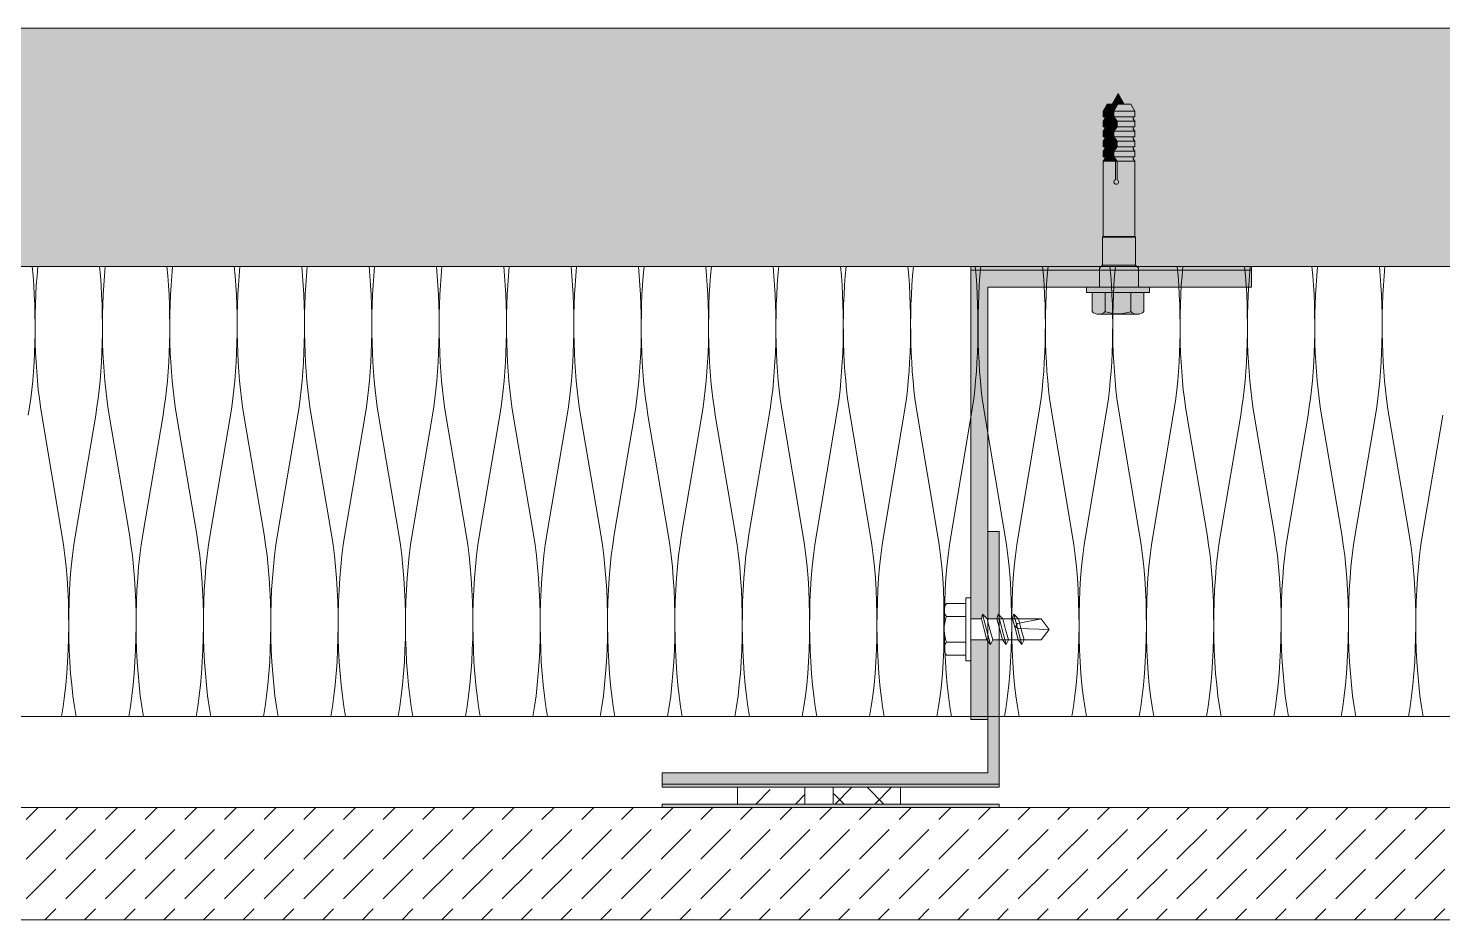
# Model space of a CAD drawing. Extents: x -106882 to -43002, y 22119 to 47619.
# Drawn here: x -63070 to -60550, y 42177 to 43765 of the extents above; entities that cross this region are included whole.
import ezdxf

# ---------------------------------------------------------------- set-up
doc = ezdxf.new("R2010")
doc.units = 0
doc.header["$MEASUREMENT"] = 0
for name, color, linetype, lineweight, true_color in [('2D - Ogólne_Pen_No__2', 7, 'Continuous', 15, 0x7f7f7f), ('2D Drafting - General_Pen_No__141', 7, 'Continuous', 0, 0xe8e8e8), ('2D Drafting - General_Pen_No__2', 7, 'Continuous', 15, 0x7f7f7f), ('2D Drafting - General_Pen_No__5', 7, 'Continuous', 25, 0x40a5ff), ('2D Drafting - General_Pen_No__61', 7, 'Continuous', 20, 0x6a6a6a), ('2D Drafting - General_Pen_No__81', 7, 'Continuous', 20, 0x6a6a6a)]:
    doc.layers.add(name, color=color, linetype=linetype, lineweight=lineweight, true_color=true_color)
doc.layers.add('2D Drafting - General_Pen_No__101', color=8, linetype='Continuous', lineweight=13)
doc.layers.add('2D Drafting - General_Pen_No__121', color=255, linetype='Continuous', lineweight=0)
pattern_1 = [(45, (0, 0), (-70.71068, 70.71068), [75, -25]), (45, (7e-15, 70.71), (-70.71068, 70.71068), [75, -25])]

# ---------------------------------------------------------------- blocks, each defined once
blk = doc.blocks.new('*X6')
at = {"layer": '2D Drafting - General_Pen_No__61', "linetype": 'Continuous'}
for p, q in [((-63045.8, 43075.7), (-63009.8, 42863.4)), ((-62949.8, 43075.7), (-62985.8, 42863.4)), ((-62925.8, 43075.7), (-62889.8, 42863.4)), ((-62829.8, 43075.7), (-62865.8, 42863.4)), ((-62805.8, 43075.7), (-62769.8, 42863.4)), ((-62709.8, 43075.7), (-62745.8, 42863.4)), ((-62685.8, 43075.7), (-62649.8, 42863.4)), ((-62589.8, 43075.7), (-62625.8, 42863.4)), ((-62565.8, 43075.7), (-62529.8, 42863.4)), ((-62469.8, 43075.7), (-62505.8, 42863.4)), ((-62445.8, 43075.7), (-62409.8, 42863.4)), ((-62349.8, 43075.7), (-62385.8, 42863.4)), ((-62325.8, 43075.7), (-62289.8, 42863.4)), ((-62229.8, 43075.7), (-62265.8, 42863.4)), ((-62205.8, 43075.7), (-62169.8, 42863.4)), ((-62109.8, 43075.7), (-62145.8, 42863.4)), ((-62085.8, 43075.7), (-62049.8, 42863.4)), ((-61989.8, 43075.7), (-62025.8, 42863.4)), ((-61965.8, 43075.7), (-61929.8, 42863.4)), ((-61869.8, 43075.7), (-61905.8, 42863.4)), ((-61845.8, 43075.7), (-61809.8, 42863.4)), ((-61749.8, 43075.7), (-61785.8, 42863.4)), ((-61725.8, 43075.7), (-61689.8, 42863.4)), ((-61629.8, 43075.7), (-61665.8, 42863.4)), ((-61605.8, 43075.7), (-61569.8, 42863.4)), ((-61509.8, 43075.7), (-61545.8, 42863.4)), ((-61485.8, 43075.7), (-61449.8, 42863.4)), ((-61389.8, 43075.7), (-61425.8, 42863.4)), ((-61365.8, 43075.7), (-61329.8, 42863.4)), ((-61269.8, 43075.7), (-61305.8, 42863.4)), ((-61245.8, 43075.7), (-61209.8, 42863.4)), ((-61149.8, 43075.7), (-61185.8, 42863.4)), ((-61125.8, 43075.7), (-61089.8, 42863.4)), ((-61029.8, 43075.7), (-61065.8, 42863.4)), ((-61005.8, 43075.7), (-60969.8, 42863.4)), ((-60909.8, 43075.7), (-60945.8, 42863.4)), ((-60885.8, 43075.7), (-60849.8, 42863.4)), ((-60789.8, 43075.7), (-60825.8, 42863.4)), ((-60765.8, 43075.7), (-60729.8, 42863.4)), ((-60669.8, 43075.7), (-60705.8, 42863.4)), ((-60645.8, 43075.7), (-60609.8, 42863.4)), ((-60549.8, 43075.7), (-60585.8, 42863.4))]:
    blk.add_line(p, q, dxfattribs=at)
for centre, start_param, end_param in [((-63117.8, 43235), 4.068888, 5.121655), ((-62997.8, 43235), 1.16153, 2.214297), ((-62997.8, 43235), 4.068888, 5.121655), ((-62877.8, 43235), 1.16153, 2.214297), ((-62877.8, 43235), 4.068888, 5.121655), ((-62757.8, 43235), 1.16153, 2.214297), ((-62757.8, 43235), 4.068888, 5.121655), ((-62637.8, 43235), 1.16153, 2.214297), ((-62637.8, 43235), 4.068888, 5.121655), ((-62517.8, 43235), 1.16153, 2.214297), ((-62517.8, 43235), 4.068888, 5.121655), ((-62397.8, 43235), 1.16153, 2.214297), ((-62397.8, 43235), 4.068888, 5.121655), ((-62277.8, 43235), 1.16153, 2.214297), ((-62277.8, 43235), 4.068888, 5.121655), ((-62157.8, 43235), 1.16153, 2.214297), ((-62157.8, 43235), 4.068888, 5.121655), ((-62037.8, 43235), 1.16153, 2.214297), ((-62037.8, 43235), 4.068888, 5.121655), ((-61917.8, 43235), 1.16153, 2.214297), ((-61917.8, 43235), 4.068888, 5.121655), ((-61797.8, 43235), 1.16153, 2.214297), ((-61797.8, 43235), 4.068888, 5.121655), ((-61677.8, 43235), 1.16153, 2.214297), ((-61677.8, 43235), 4.068888, 5.121655), ((-61557.8, 43235), 1.16153, 2.214297), ((-61557.8, 43235), 4.068888, 5.121655), ((-61437.8, 43235), 1.16153, 2.214297), ((-61437.8, 43235), 4.068888, 5.121655), ((-61317.8, 43235), 1.16153, 2.214297), ((-61317.8, 43235), 4.068888, 5.121655), ((-61197.8, 43235), 1.16153, 2.214297), ((-61197.8, 43235), 4.068888, 5.121655), ((-61077.8, 43235), 1.16153, 2.214297), ((-61077.8, 43235), 4.068888, 5.121655), ((-60957.8, 43235), 1.16153, 2.214297), ((-60957.8, 43235), 4.068888, 5.121655), ((-60837.8, 43235), 1.16153, 2.214297), ((-60837.8, 43235), 4.068888, 5.121655), ((-60717.8, 43235), 1.16153, 2.214297), ((-60717.8, 43235), 4.068888, 5.121655), ((-60597.8, 43235), 1.16153, 2.214297), ((-63057.8, 42704.2), 4.039533, 5.35589), ((-62937.8, 42704.2), 0.927295, 2.243652), ((-62937.8, 42704.2), 4.039533, 5.35589), ((-62817.8, 42704.2), 0.927295, 2.243652), ((-62817.8, 42704.2), 4.039533, 5.35589), ((-62697.8, 42704.2), 0.927295, 2.243652), ((-62697.8, 42704.2), 4.039533, 5.35589), ((-62577.8, 42704.2), 0.927295, 2.243652), ((-62577.8, 42704.2), 4.039533, 5.35589), ((-62457.8, 42704.2), 0.927295, 2.243652), ((-62457.8, 42704.2), 4.039533, 5.35589), ((-62337.8, 42704.2), 0.927295, 2.243652), ((-62337.8, 42704.2), 4.039533, 5.35589), ((-62217.8, 42704.2), 0.927295, 2.243652), ((-62217.8, 42704.2), 4.039533, 5.35589), ((-62097.8, 42704.2), 0.927295, 2.243652), ((-62097.8, 42704.2), 4.039533, 5.35589), ((-61977.8, 42704.2), 0.927295, 2.243652), ((-61977.8, 42704.2), 4.039533, 5.35589), ((-61857.8, 42704.2), 0.927295, 2.243652), ((-61857.8, 42704.2), 4.039533, 5.35589), ((-61737.8, 42704.2), 0.927295, 2.243652), ((-61737.8, 42704.2), 4.039533, 5.35589), ((-61617.8, 42704.2), 0.927295, 2.243652), ((-61617.8, 42704.2), 4.039533, 5.35589), ((-61497.8, 42704.2), 0.927295, 2.243652), ((-61497.8, 42704.2), 4.039533, 5.35589), ((-61377.8, 42704.2), 0.927295, 2.243652), ((-61377.8, 42704.2), 4.039533, 5.35589), ((-61257.8, 42704.2), 0.927295, 2.243652), ((-61257.8, 42704.2), 4.039533, 5.35589), ((-61137.8, 42704.2), 0.927295, 2.243652), ((-61137.8, 42704.2), 4.039533, 5.35589), ((-61017.8, 42704.2), 0.927295, 2.243652), ((-61017.8, 42704.2), 4.039533, 5.35589), ((-60897.8, 42704.2), 0.927295, 2.243652), ((-60897.8, 42704.2), 4.039533, 5.35589), ((-60777.8, 42704.2), 0.927295, 2.243652), ((-60777.8, 42704.2), 4.039533, 5.35589), ((-60657.8, 42704.2), 0.927295, 2.243652), ((-60657.8, 42704.2), 4.039533, 5.35589), ((-60537.8, 42704.2), 0.927295, 2.243652)]:
    blk.add_ellipse(centre, major_axis=(0, 265.4), ratio=0.226067, start_param=start_param, end_param=end_param, dxfattribs=at)
blk = doc.blocks.new('Fill_3')
at = {"layer": '2D Drafting - General_Pen_No__2', "linetype": 'Continuous'}
for p, q in [((-55487, 43340.6), (-72519, 43340.6)), ((-72519, 42538.8), (-55487, 42538.8))]:
    blk.add_line(p, q, dxfattribs=at)
at = {"layer": '2D Drafting - General_Pen_No__61', "linetype": 'Continuous'}
blk.add_blockref('*X6', (0, 0), dxfattribs=at)

msp = doc.modelspace()

# ---------------------------------------------------------------- hatches: boundary and pattern name
at = {"layer": '2D Drafting - General_Pen_No__101', "linetype": 'Continuous'}
for points in [[(-61940.38, 42418.76), (-61940.38, 42412.97), (-61340.38, 42412.97), (-61340.38, 42418.76)], [(-61940.38, 42382.97), (-61940.38, 42377.18), (-61340.38, 42377.18), (-61340.38, 42382.97)]]:
    msp.add_hatch(color=256, dxfattribs=at).paths.add_polyline_path(points, flags=0)
at = {"layer": '2D Drafting - General_Pen_No__121', "linetype": 'Continuous'}
for points in [[(-61128.21, 43648.36), (-61117.4, 43629.63), (-61139.02, 43629.63)], [(-61131.58, 43629.63), (-61138.73, 43617.25), (-61154.64, 43617.25), (-61147.49, 43629.63)], [(-61128.63, 43629.63), (-61135.77, 43617.25), (-61138.73, 43617.25), (-61131.58, 43629.63)], [(-61105.44, 43629.63), (-61098.29, 43617.25), (-61135.77, 43617.25), (-61128.63, 43629.63)], [(-61138.73, 43606.89), (-61154.64, 43606.89), (-61154.64, 43617.25), (-61138.73, 43617.25)], [(-61151.68, 43606.89), (-61138.73, 43606.89), (-61132.99, 43599.45), (-61154.64, 43599.45), (-61151.68, 43603.2)], [(-61154.64, 43599.45), (-61132.99, 43599.45), (-61132.99, 43589.1), (-61154.64, 43589.1)], [(-61138.73, 43606.89), (-61138.73, 43617.25), (-61135.77, 43617.25), (-61135.77, 43606.89)], [(-61132.99, 43599.45), (-61138.73, 43606.89), (-61135.77, 43606.89), (-61130.03, 43599.45)], [(-61098.29, 43606.89), (-61135.77, 43606.89), (-61135.77, 43617.25), (-61098.29, 43617.25)], [(-61101.25, 43606.89), (-61101.25, 43603.2), (-61098.29, 43599.45), (-61130.03, 43599.45), (-61135.77, 43606.89)], [(-61132.99, 43589.1), (-61132.99, 43599.45), (-61130.03, 43599.45), (-61130.03, 43589.1)], [(-61098.29, 43599.45), (-61098.29, 43589.1), (-61130.03, 43589.1), (-61130.03, 43599.45)], [(-61151.68, 43589.1), (-61132.99, 43589.1), (-61138.73, 43581.66), (-61154.64, 43581.66), (-61151.68, 43585.4)], [(-61154.64, 43581.66), (-61138.73, 43581.66), (-61138.73, 43571.3), (-61154.64, 43571.3)], [(-61132.99, 43563.86), (-61154.64, 43563.86), (-61151.68, 43567.6), (-61151.68, 43571.3), (-61138.73, 43571.3)], [(-61130.03, 43589.1), (-61135.77, 43581.66), (-61138.73, 43581.66), (-61132.99, 43589.1)], [(-61135.77, 43581.66), (-61135.77, 43571.3), (-61138.73, 43571.3), (-61138.73, 43581.66)], [(-61135.77, 43571.3), (-61130.03, 43563.86), (-61132.99, 43563.86), (-61138.73, 43571.3)], [(-61101.25, 43589.1), (-61101.25, 43585.4), (-61098.29, 43581.66), (-61135.77, 43581.66), (-61130.03, 43589.1)], [(-61098.29, 43581.66), (-61098.29, 43571.3), (-61135.77, 43571.3), (-61135.77, 43581.66)], [(-61101.25, 43571.3), (-61101.25, 43567.6), (-61098.29, 43563.86), (-61130.03, 43563.86), (-61135.77, 43571.3)], [(-61154.64, 43563.86), (-61132.99, 43563.86), (-61132.99, 43553.5), (-61154.64, 43553.5)], [(-61151.68, 43553.5), (-61132.99, 43553.5), (-61138.73, 43546.06), (-61154.64, 43546.06), (-61151.68, 43549.81)], [(-61154.64, 43546.06), (-61138.73, 43546.06), (-61138.73, 43535.71), (-61154.64, 43535.71)], [(-61130.03, 43553.5), (-61135.77, 43546.06), (-61138.73, 43546.06), (-61132.99, 43553.5)], [(-61138.73, 43535.71), (-61138.73, 43546.06), (-61135.77, 43546.06), (-61135.77, 43535.71)], [(-61101.25, 43553.5), (-61101.25, 43549.81), (-61098.29, 43546.06), (-61135.77, 43546.06), (-61130.03, 43553.5)], [(-61098.29, 43535.71), (-61135.77, 43535.71), (-61135.77, 43546.06), (-61098.29, 43546.06)], [(-61132.99, 43553.5), (-61132.99, 43563.86), (-61130.03, 43563.86), (-61130.03, 43553.5)], [(-61098.29, 43553.5), (-61130.03, 43553.5), (-61130.03, 43563.86), (-61098.29, 43563.86)], [(-61151.68, 43535.71), (-61138.73, 43535.71), (-61132.99, 43528.27), (-61154.64, 43528.27), (-61151.68, 43532.01)], [(-61098.29, 43393.85), (-61154.64, 43393.85), (-61154.64, 43528.27), (-61132.99, 43528.27), (-61132.99, 43494.96, 5.4750432), (-61130.03, 43494.96), (-61130.03, 43528.27), (-61098.29, 43528.27)], [(-61132.99, 43528.27), (-61138.73, 43535.71), (-61135.77, 43535.71), (-61130.03, 43528.27)], [(-61101.25, 43535.71), (-61101.25, 43532.01), (-61098.29, 43528.27), (-61130.03, 43528.27), (-61135.77, 43535.71)], [(-61130.03, 43528.27), (-61130.03, 43494.96, -5.4750432), (-61132.99, 43494.96), (-61132.99, 43528.27)], [(-61097.04, 43392.6), (-61155.89, 43392.6), (-61154.64, 43393.85), (-61098.29, 43393.85)], [(-61097.04, 43342.86), (-61155.89, 43342.86), (-61155.89, 43392.6), (-61097.04, 43392.6)], [(-61091.73, 43337.27), (-61161.3, 43337.27), (-61161.3, 43337.45), (-61155.89, 43342.86), (-61097.14, 43342.86), (-61091.73, 43337.45)], [(-61091.73, 43333.76), (-61124.43, 43333.76), (-61161.3, 43333.76), (-61161.3, 43337.27), (-61091.73, 43337.27)], [(-61091.63, 43303.76), (-61128.31, 43303.76), (-61161.3, 43303.76), (-61161.3, 43333.76), (-61125.38, 43333.76), (-61091.63, 43333.76)], [(-61091.63, 43333.76), (-61091.63, 43303.76), (-61128.31, 43303.76), (-61161.3, 43303.76), (-61161.3, 43333.76), (-61124.43, 43333.76)], [(-61128.31, 43303.76), (-61072.39, 43303.76), (-61072.39, 43294.44), (-61128.31, 43294.44), (-61184.23, 43294.44), (-61184.23, 43303.76)], [(-61151.22, 43294.44), (-61151.22, 43260.27, -0.4195601), (-61174.52, 43260.27), (-61174.52, 43294.44)], [(-61105.4, 43294.44), (-61105.4, 43260.27, -0.092424), (-61128.31, 43255.99, -0.092424), (-61151.22, 43260.27), (-61151.22, 43294.44), (-61128.31, 43294.44)], [(-61082.1, 43294.44), (-61082.1, 43260.27, -0.4195601), (-61105.4, 43260.27), (-61105.4, 43294.44)], [(-61128.31, 43255.99, 0.092424), (-61105.4, 43260.27, 0.201281), (-61093.75, 43255.38), (-61162.87, 43255.38, 0.201281), (-61151.22, 43260.27, 0.092424)]]:
    msp.add_hatch(color=256, dxfattribs=at).paths.add_polyline_path(points, flags=0)
at = {"layer": '2D Drafting - General_Pen_No__141', "linetype": 'Continuous'}
for points in [[(-61360.38, 42712.88), (-61360.38, 43303.76), (-61184.23, 43303.76), (-61161.3, 43303.76), (-61161.3, 43333.76), (-61390.38, 43333.76), (-61390.38, 42750.16), (-61390.38, 42712.88), (-61371.85, 42712.88), (-61369.65, 42721.08), (-61361.45, 42712.88)], [(-61360.38, 42712.88), (-61360.38, 43303.76), (-61184.23, 43303.76), (-61161.3, 43303.76), (-61161.3, 43333.76), (-61390.38, 43333.76), (-61390.38, 42750.16), (-61390.38, 42712.88), (-61371.85, 42712.88), (-61369.65, 42721.08), (-61361.45, 42712.88)], [(-60890.38, 43333.76), (-61091.63, 43333.76), (-61091.63, 43303.76), (-60890.38, 43303.76)], [(-61340.38, 42868.76), (-61360.38, 42868.76), (-61360.38, 42712.88), (-61344.01, 42712.88), (-61341.81, 42721.08), (-61340.38, 42719.65)], [(-61340.38, 42418.76), (-61340.38, 42675.6), (-61351.46, 42675.6), (-61355.27, 42667.4), (-61360.38, 42673.76), (-61360.38, 42533.76), (-61360.38, 42438.76), (-61940.38, 42438.76), (-61940.38, 42418.76)], [(-61390.38, 42533.76), (-61360.38, 42533.76), (-61360.38, 42673.76), (-61361.86, 42675.6), (-61390.38, 42675.6), (-61390.38, 42638.32)]]:
    msp.add_hatch(color=256, dxfattribs=at).paths.add_polyline_path(points, flags=0)
at = {"layer": '2D Drafting - General_Pen_No__2', "linetype": 'Continuous'}
h = msp.add_hatch(dxfattribs=at)
h.set_pattern_fill('Grid_5x5_Diagonal', color=256, style=0, pattern_type=2)
h.set_pattern_definition([(45, (0, 0), (-35.35534, 35.35534), []), (135, (0, 0), (35.35534, 35.35534), [])])
h.paths.add_polyline_path([(-61636.04, 42412.97), (-61636.04, 42382.97), (-61516.04, 42382.97), (-61516.04, 42412.97)], flags=0)
at = {"layer": '2D Drafting - General_Pen_No__5', "linetype": 'Continuous'}
h = msp.add_hatch(dxfattribs=at)
h.set_pattern_fill('Beton', color=256, style=0, pattern_type=2)
h.set_pattern_definition(pattern_1)
h.paths.add_polyline_path([(-61806.04, 42412.97), (-61806.04, 42382.97), (-61686.04, 42382.97), (-61686.04, 42412.97)], flags=0)
at = {"layer": '2D Drafting - General_Pen_No__81', "linetype": 'Continuous'}
h = msp.add_hatch(dxfattribs=at)
h.set_pattern_fill('Solid___Dashed', color=256, style=0, pattern_type=2)
h.set_pattern_definition([(45, (0, 0), (-70.71068, 70.71068), []), (45, (-35.36, 35.36), (-70.71068, 70.71068), [75, -25])])
h.paths.add_polyline_path([(-72518.98, 43340.6), (-72518.98, 43764.66), (-55487.01, 43764.66), (-55487.01, 43340.6), (-67629.31, 43340.6), (-67733.45, 43340.6), (-68283.74, 43340.6), (-68381.09, 43340.6)], flags=0)
msp.add_hatch(color=256, dxfattribs=at).paths.add_polyline_path([(-60890.38, 43333.76), (-60890.38, 43340.6), (-61390.38, 43340.6), (-61390.38, 43333.76)], flags=0)
h = msp.add_hatch(dxfattribs=at)
h.set_pattern_fill('Beton', color=256, style=0, pattern_type=2)
h.set_pattern_definition(pattern_1)
h.paths.add_polyline_path([(-64625.38, 42177.18), (-64625.38, 42377.18), (-58655.38, 42377.18), (-58655.38, 42177.18)], flags=0)

# ---------------------------------------------------------------- linework, layer by layer
at = {"layer": '2D - Ogólne_Pen_No__2', "linetype": 'Continuous'}
for p, q in [((-61139.02, 43629.63), (-61128.21, 43648.36)), ((-61117.4, 43629.63), (-61128.21, 43648.36)), ((-61147.49, 43629.63), (-61154.64, 43617.25)), ((-61147.49, 43629.63), (-61105.44, 43629.63)), ((-61131.58, 43629.63), (-61138.73, 43617.25)), ((-61128.63, 43629.63), (-61135.77, 43617.25)), ((-61105.44, 43629.63), (-61098.29, 43617.25)), ((-61154.64, 43617.25), (-61098.29, 43617.25)), ((-61154.64, 43617.25), (-61154.64, 43606.89)), ((-61154.64, 43606.89), (-61098.29, 43606.89)), ((-61151.68, 43603.2), (-61154.64, 43599.45)), ((-61154.64, 43599.45), (-61098.29, 43599.45)), ((-61154.64, 43599.45), (-61154.64, 43589.1)), ((-61151.68, 43606.89), (-61151.68, 43603.2)), ((-61138.73, 43617.25), (-61138.73, 43606.89)), ((-61138.73, 43606.89), (-61132.99, 43599.45)), ((-61135.77, 43617.25), (-61135.77, 43606.89)), ((-61135.77, 43606.89), (-61130.03, 43599.45)), ((-61132.99, 43599.45), (-61132.99, 43589.1)), ((-61130.03, 43599.45), (-61130.03, 43589.1)), ((-61101.25, 43606.89), (-61101.25, 43603.2)), ((-61101.25, 43603.2), (-61098.29, 43599.45)), ((-61098.29, 43617.25), (-61098.29, 43606.89)), ((-61098.29, 43599.45), (-61098.29, 43589.1)), ((-61154.64, 43589.1), (-61098.29, 43589.1)), ((-61154.64, 43589.1), (-61151.68, 43589.1)), ((-61151.68, 43585.4), (-61154.64, 43581.66)), ((-61154.64, 43581.66), (-61098.29, 43581.66)), ((-61154.64, 43581.66), (-61154.64, 43571.3)), ((-61154.64, 43571.3), (-61098.29, 43571.3)), ((-61154.64, 43571.3), (-61151.68, 43571.3)), ((-61151.68, 43589.1), (-61151.68, 43585.4)), ((-61151.68, 43571.3), (-61151.68, 43567.6)), ((-61132.99, 43589.1), (-61138.73, 43581.66)), ((-61138.73, 43581.66), (-61138.73, 43571.3)), ((-61138.73, 43571.3), (-61132.99, 43563.86)), ((-61130.03, 43589.1), (-61135.77, 43581.66)), ((-61135.77, 43581.66), (-61135.77, 43571.3)), ((-61135.77, 43571.3), (-61130.03, 43563.86)), ((-61098.29, 43589.1), (-61101.25, 43589.1)), ((-61101.25, 43589.1), (-61101.25, 43585.4)), ((-61101.25, 43585.4), (-61098.29, 43581.66)), ((-61098.29, 43571.3), (-61101.25, 43571.3)), ((-61101.25, 43571.3), (-61101.25, 43567.6)), ((-61098.29, 43581.66), (-61098.29, 43571.3)), ((-61151.68, 43567.6), (-61154.64, 43563.86)), ((-61154.64, 43563.86), (-61098.29, 43563.86)), ((-61154.64, 43563.86), (-61154.64, 43553.5)), ((-61154.64, 43553.5), (-61098.29, 43553.5)), ((-61154.64, 43553.5), (-61151.68, 43553.5)), ((-61151.68, 43549.81), (-61154.64, 43546.06)), ((-61154.64, 43546.06), (-61098.29, 43546.06)), ((-61154.64, 43546.06), (-61154.64, 43535.71)), ((-61151.68, 43553.5), (-61151.68, 43549.81)), ((-61132.99, 43553.5), (-61138.73, 43546.06)), ((-61138.73, 43546.06), (-61138.73, 43535.71)), ((-61130.03, 43553.5), (-61135.77, 43546.06)), ((-61135.77, 43546.06), (-61135.77, 43535.71)), ((-61132.99, 43563.86), (-61132.99, 43553.5)), ((-61130.03, 43563.86), (-61130.03, 43553.5)), ((-61101.25, 43567.6), (-61098.29, 43563.86)), ((-61098.29, 43553.5), (-61101.25, 43553.5)), ((-61101.25, 43553.5), (-61101.25, 43549.81)), ((-61101.25, 43549.81), (-61098.29, 43546.06)), ((-61098.29, 43563.86), (-61098.29, 43553.5)), ((-61098.29, 43546.06), (-61098.29, 43535.71)), ((-61154.64, 43535.71), (-61098.29, 43535.71)), ((-61154.64, 43535.71), (-61151.68, 43535.71)), ((-61151.68, 43532.01), (-61154.64, 43528.27)), ((-61154.64, 43528.27), (-61098.29, 43528.27)), ((-61154.64, 43528.27), (-61154.64, 43393.85)), ((-61151.68, 43535.71), (-61151.68, 43532.01)), ((-61138.73, 43535.71), (-61132.99, 43528.27)), ((-61135.77, 43535.71), (-61130.03, 43528.27)), ((-61132.99, 43528.27), (-61132.99, 43494.96)), ((-61130.03, 43528.27), (-61130.03, 43494.96)), ((-61101.25, 43535.71), (-61101.25, 43532.01)), ((-61098.29, 43535.71), (-61101.25, 43535.71)), ((-61101.25, 43532.01), (-61098.29, 43528.27)), ((-61098.29, 43528.27), (-61098.29, 43393.85)), ((-61154.64, 43393.85), (-61155.89, 43392.6)), ((-61155.89, 43392.6), (-61097.04, 43392.6)), ((-61155.89, 43392.6), (-61155.89, 43342.86)), ((-61098.29, 43393.85), (-61154.64, 43393.85)), ((-61098.29, 43393.85), (-61097.04, 43392.6)), ((-61097.04, 43392.6), (-61097.04, 43342.86)), ((-61155.89, 43342.86), (-61161.3, 43337.45)), ((-61161.3, 43337.45), (-61161.3, 43333.76)), ((-61161.3, 43333.76), (-61124.43, 43333.76)), ((-61155.89, 43342.86), (-61097.04, 43342.86)), ((-61091.73, 43333.76), (-61125.48, 43333.76)), ((-61091.63, 43333.76), (-61125.38, 43333.76)), ((-61097.14, 43342.86), (-61091.73, 43337.45)), ((-61097.04, 43342.86), (-61091.63, 43337.45)), ((-61091.73, 43337.45), (-61091.73, 43333.76)), ((-61091.63, 43337.45), (-61091.63, 43333.76)), ((-61091.73, 43303.76), (-61125.48, 43303.76)), ((-61091.73, 43307.45), (-61091.73, 43303.76))]:
    msp.add_line(p, q, dxfattribs=at)
msp.add_arc((-61131.51, 43491.04), 4.18, 110.70161, 69.29839, dxfattribs=at)
at = {"layer": '2D Drafting - General_Pen_No__2', "linetype": 'Continuous'}
for p, q in [((-61390.38, 43333.76), (-61390.38, 42533.76)), ((-61390.38, 43333.76), (-60890.38, 43333.76)), ((-61161.3, 43303.76), (-61161.3, 43333.76)), ((-61091.63, 43303.76), (-61091.63, 43333.76)), ((-60890.38, 43333.76), (-60890.38, 43303.76)), ((-61360.38, 42533.76), (-61360.38, 43303.76)), ((-60890.38, 43303.76), (-61360.38, 43303.76)), ((-61184.23, 43303.76), (-61128.31, 43303.76)), ((-61184.23, 43294.44), (-61184.23, 43303.76)), ((-61128.31, 43294.44), (-61184.23, 43294.44)), ((-61174.52, 43260.27), (-61174.52, 43294.44)), ((-61151.22, 43260.27), (-61151.22, 43294.44)), ((-61072.39, 43303.76), (-61128.31, 43303.76)), ((-61128.31, 43294.44), (-61072.39, 43294.44)), ((-61105.4, 43260.27), (-61105.4, 43294.44)), ((-61082.1, 43260.27), (-61082.1, 43294.44)), ((-61072.39, 43294.44), (-61072.39, 43303.76)), ((-61093.75, 43255.38), (-61162.87, 43255.38)), ((-61340.38, 42868.76), (-61360.38, 42868.76)), ((-61360.38, 42868.76), (-61360.38, 42438.76)), ((-61340.38, 42418.76), (-61340.38, 42868.76)), ((-61433.87, 42740.45), (-61399.7, 42740.45)), ((-61399.7, 42750.16), (-61390.38, 42750.16)), ((-61399.7, 42694.24), (-61399.7, 42750.16)), ((-61390.38, 42750.16), (-61390.38, 42694.24)), ((-61438.76, 42728.8), (-61438.76, 42659.68)), ((-61433.87, 42717.15), (-61399.7, 42717.15)), ((-61371.85, 42712.88), (-61369.65, 42721.08)), ((-61369.65, 42721.08), (-61362.46, 42694.24)), ((-61369.65, 42721.08), (-61361.45, 42712.88)), ((-61344.01, 42712.88), (-61341.81, 42721.08)), ((-61344.01, 42712.88), (-61341.81, 42721.08)), ((-61341.81, 42721.08), (-61334.62, 42694.24)), ((-61341.81, 42721.08), (-61333.61, 42712.88)), ((-61341.81, 42721.08), (-61334.62, 42694.24)), ((-61341.81, 42721.08), (-61333.61, 42712.88)), ((-61316.17, 42712.88), (-61313.97, 42721.08)), ((-61313.97, 42721.08), (-61306.78, 42694.24)), ((-61313.97, 42721.08), (-61305.77, 42712.88)), ((-61399.7, 42694.24), (-61399.7, 42638.32)), ((-61390.38, 42712.88), (-61371.85, 42712.88)), ((-61390.38, 42638.32), (-61390.38, 42694.24)), ((-61371.85, 42712.88), (-61366.85, 42694.24)), ((-61361.86, 42675.6), (-61366.85, 42694.24)), ((-61355.27, 42667.4), (-61362.46, 42694.24)), ((-61361.45, 42712.88), (-61344.01, 42712.88)), ((-61361.45, 42712.88), (-61356.46, 42694.24)), ((-61351.46, 42675.6), (-61356.46, 42694.24)), ((-61305.77, 42712.88), (-61344.01, 42712.88)), ((-61344.01, 42712.88), (-61339.01, 42694.24)), ((-61344.01, 42712.88), (-61339.01, 42694.24)), ((-61334.02, 42675.6), (-61339.01, 42694.24)), ((-61334.02, 42675.6), (-61339.01, 42694.24)), ((-61327.43, 42667.4), (-61334.62, 42694.24)), ((-61327.43, 42667.4), (-61334.62, 42694.24)), ((-61333.61, 42712.88), (-61265.1, 42712.88)), ((-61333.61, 42712.88), (-61316.17, 42712.88)), ((-61333.61, 42712.88), (-61328.61, 42694.24)), ((-61333.61, 42712.88), (-61328.61, 42694.24)), ((-61323.62, 42675.6), (-61328.61, 42694.24)), ((-61323.62, 42675.6), (-61328.61, 42694.24)), ((-61316.17, 42712.88), (-61311.17, 42694.24)), ((-61306.18, 42675.6), (-61311.17, 42694.24)), ((-61307.15, 42704.87), (-61310.93, 42698.67)), ((-61310.93, 42698.67), (-61306.07, 42695.97)), ((-61265.1, 42712.88), (-61307.15, 42704.87)), ((-61299.58, 42667.4), (-61306.78, 42694.24)), ((-61306.07, 42695.97), (-61251.12, 42694.24)), ((-61305.77, 42712.88), (-61300.77, 42694.24)), ((-61295.78, 42675.6), (-61300.77, 42694.24)), ((-61265.1, 42712.88), (-61251.12, 42694.24)), ((-61265.1, 42675.6), (-61251.12, 42694.24)), ((-61433.87, 42671.33), (-61399.7, 42671.33)), ((-61390.38, 42675.6), (-61361.86, 42675.6)), ((-61355.27, 42667.4), (-61361.86, 42675.6)), ((-61351.46, 42675.6), (-61355.27, 42667.4)), ((-61351.46, 42675.6), (-61334.02, 42675.6)), ((-61327.43, 42667.4), (-61334.02, 42675.6)), ((-61327.43, 42667.4), (-61334.02, 42675.6)), ((-61295.78, 42675.6), (-61334.02, 42675.6)), ((-61323.62, 42675.6), (-61327.43, 42667.4)), ((-61323.62, 42675.6), (-61327.43, 42667.4)), ((-61323.62, 42675.6), (-61265.1, 42675.6)), ((-61323.62, 42675.6), (-61306.18, 42675.6)), ((-61299.58, 42667.4), (-61306.18, 42675.6)), ((-61295.78, 42675.6), (-61299.58, 42667.4)), ((-61433.87, 42648.03), (-61399.7, 42648.03)), ((-61399.7, 42638.32), (-61390.38, 42638.32)), ((-61390.38, 42533.76), (-61360.38, 42533.76)), ((-61940.38, 42418.76), (-61940.38, 42438.76)), ((-61940.38, 42438.76), (-61360.38, 42438.76)), ((-61940.38, 42418.76), (-61340.38, 42418.76)), ((-61686.04, 42412.97), (-61806.04, 42412.97)), ((-61806.04, 42412.97), (-61806.04, 42382.97)), ((-61686.04, 42412.97), (-61686.04, 42382.97)), ((-61806.04, 42382.97), (-61686.04, 42382.97))]:
    msp.add_line(p, q, dxfattribs=at)
at = {"layer": '2D Drafting - General_Pen_No__2', "linetype": 'Continuous', "flags": 128}
for points in [[(-72518.98, 43340.6), (-72518.98, 43764.66), (-55487.01, 43764.66), (-55487.01, 43340.6), (-67629.31, 43340.6), (-67733.45, 43340.6), (-68283.74, 43340.6), (-68381.09, 43340.6)], [(-60890.38, 43333.76), (-60890.38, 43340.6), (-61390.38, 43340.6), (-61390.38, 43333.76)], [(-61360.38, 42712.88), (-61360.38, 43303.76), (-61184.23, 43303.76), (-61161.3, 43303.76), (-61161.3, 43333.76), (-61390.38, 43333.76), (-61390.38, 42750.16), (-61390.38, 42712.88), (-61371.85, 42712.88), (-61369.65, 42721.08), (-61361.45, 42712.88)], [(-61360.38, 42712.88), (-61360.38, 43303.76), (-61184.23, 43303.76), (-61161.3, 43303.76), (-61161.3, 43333.76), (-61390.38, 43333.76), (-61390.38, 42750.16), (-61390.38, 42712.88), (-61371.85, 42712.88), (-61369.65, 42721.08), (-61361.45, 42712.88)], [(-60890.38, 43333.76), (-61091.63, 43333.76), (-61091.63, 43303.76), (-60890.38, 43303.76)], [(-61340.38, 42868.76), (-61360.38, 42868.76), (-61360.38, 42712.88), (-61344.01, 42712.88), (-61341.81, 42721.08), (-61340.38, 42719.65)], [(-61340.38, 42418.76), (-61340.38, 42675.6), (-61351.46, 42675.6), (-61355.27, 42667.4), (-61360.38, 42673.76), (-61360.38, 42533.76), (-61360.38, 42438.76), (-61940.38, 42438.76), (-61940.38, 42418.76)], [(-61390.38, 42533.76), (-61360.38, 42533.76), (-61360.38, 42673.76), (-61361.86, 42675.6), (-61390.38, 42675.6), (-61390.38, 42638.32)], [(-61940.38, 42418.76), (-61940.38, 42412.97), (-61340.38, 42412.97), (-61340.38, 42418.76)], [(-61806.04, 42412.97), (-61806.04, 42382.97), (-61686.04, 42382.97), (-61686.04, 42412.97)], [(-61636.04, 42412.97), (-61636.04, 42382.97), (-61516.04, 42382.97), (-61516.04, 42412.97)], [(-64625.38, 42177.18), (-64625.38, 42377.18), (-58655.38, 42377.18), (-58655.38, 42177.18)], [(-61940.38, 42382.97), (-61940.38, 42377.18), (-61340.38, 42377.18), (-61340.38, 42382.97)]]:
    msp.add_lwpolyline(points, close=True, dxfattribs=at)
at = {"layer": '2D Drafting - General_Pen_No__2', "linetype": 'Continuous'}
for centre, radius, start, end in [((-61162.87, 43271.7), 16.33, 224.47805, 315.52195), ((-61128.31, 43319.57), 63.58, 248.87798, 270), ((-61128.31, 43319.57), 63.58, 270, 291.12202), ((-61093.75, 43271.7), 16.33, 224.47805, 315.52195), ((-61422.43, 42728.8), 16.33, 134.47805, 225.52195), ((-61374.57, 42694.24), 63.58, 158.87798, 180), ((-61374.57, 42694.24), 63.58, 180, 201.12202), ((-61422.43, 42659.68), 16.33, 134.47805, 225.52195)]:
    msp.add_arc(centre, radius, start, end, dxfattribs=at)

# ---------------------------------------------------------------- block references
at = {"layer": '2D Drafting - General_Pen_No__61', "linetype": 'Continuous'}
msp.add_blockref('Fill_3', (0, 0), dxfattribs=at)

doc.saveas('drawing.dxf')
